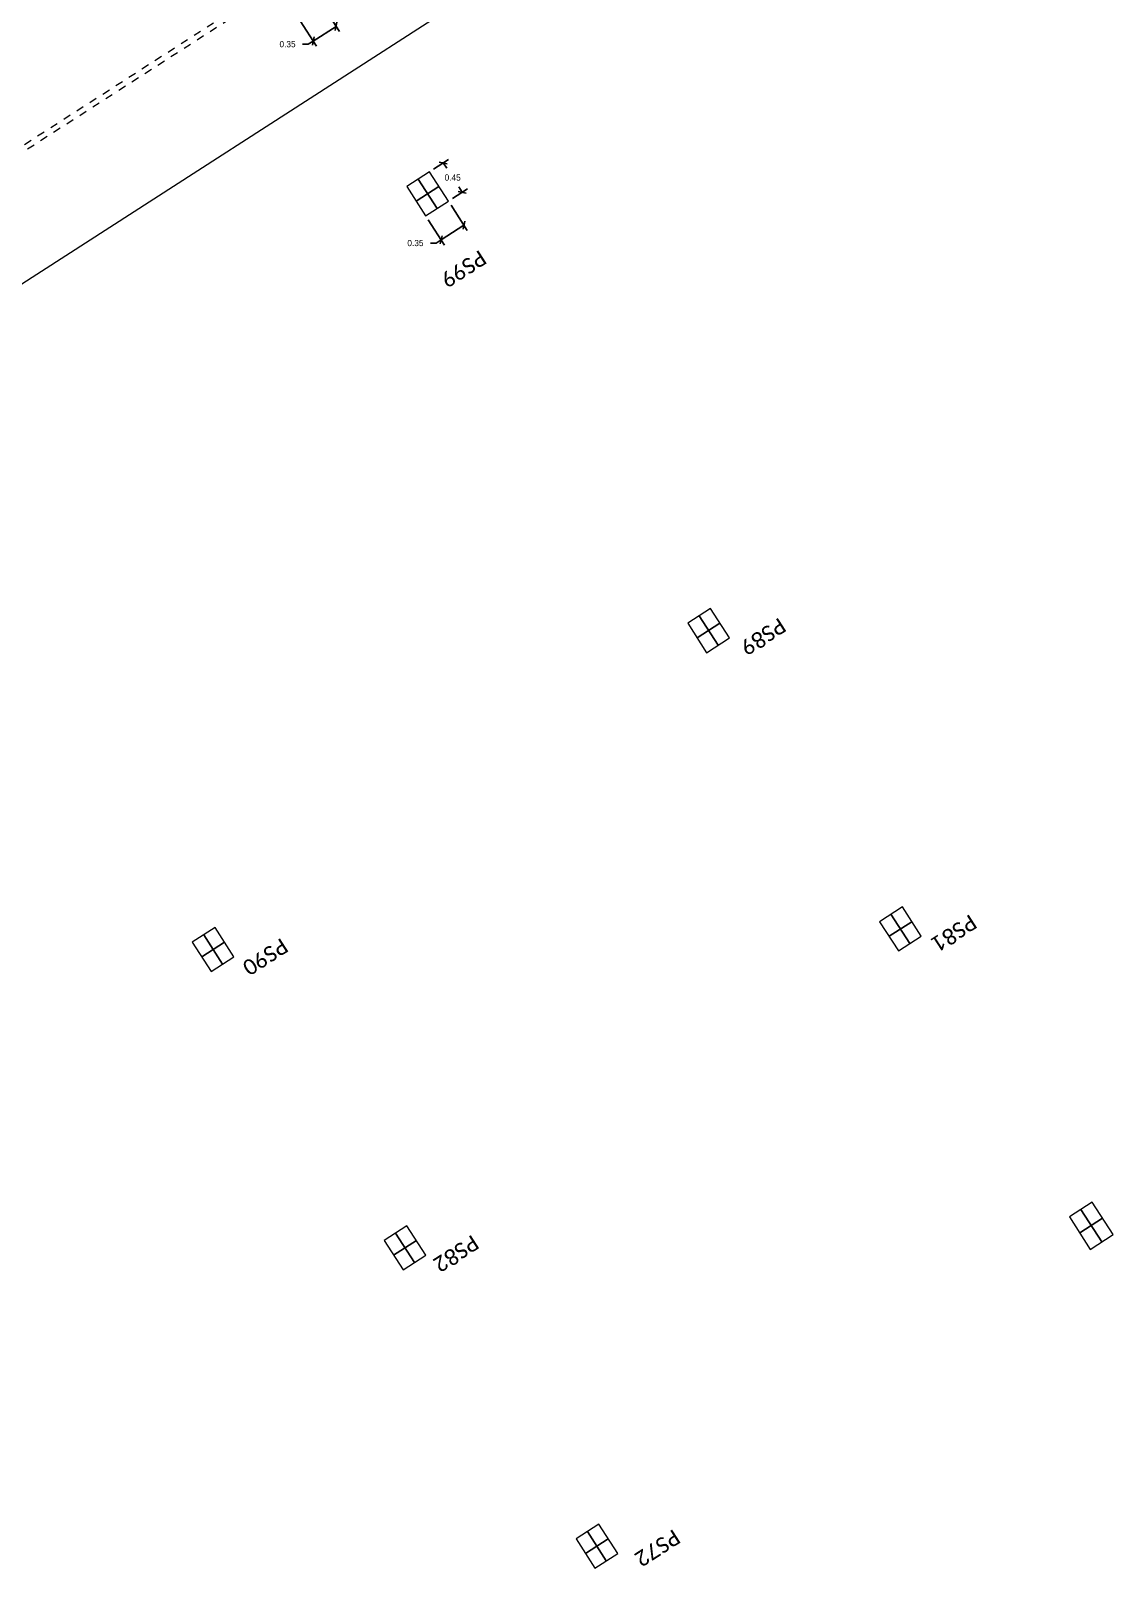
# Model space of a CAD drawing. Header units: metres. Extents: x 448 to 592, y 494 to 631.
# Drawn here: x 494.43 to 508.4, y 554.98 to 574.95 of the extents above; entities that cross this region are included whole.
import ezdxf

# ---------------------------------------------------------------- set-up
doc = ezdxf.new("R2010")
doc.units = ezdxf.units.M
doc.linetypes.add('Trazo general', pattern=[0.001875, 0.00125, -0.000625])
for name, color, linetype, lineweight, true_color in [('0-AR-TXT-1', 5, 'Continuous', 5, 0x0000ff), ('0-AR-TXT-2', 7, 'Continuous', 5, 0xae3800), ('00-AUX-6', 5, 'Trazo general', 5, 0x0000ff), ('00-AUX-7', 7, 'Continuous', 25, 0xff8000)]:
    doc.layers.add(name, color=color, linetype=linetype, lineweight=lineweight, true_color=true_color)
for name, color, linetype, lineweight in [('1-AR-PILARES', 7, 'Continuous', 5), ('1-AR-VISTA', 7, 'Continuous', 5), ('SECC_COTAS', 255, 'Continuous', 9)]:
    doc.layers.add(name, color=color, linetype=linetype, lineweight=lineweight)
doc.styles.add('Calibri', font='calibri.ttf', dxfattribs={"height": 0.2})
doc.dimstyles.get("Standard").update_dxf_attribs({"dimtxt": 0.18, "dimasz": 0.18, "dimexe": 0.18, "dimexo": 0.0625, "dimgap": 0.09, "dimtad": 0, "dimtih": 1, "dimtoh": 1, "dimzin": 0, "dimdsep": 46, "dimtxsty": 'Standard', "dimcen": 0.09, "dimadec": 0, "dimazin": 0, "dimtfac": 1, "dimtdec": 4, "dimtofl": 0, "dimtmove": 0, "dimatfit": 3, "dimfxl": 1, "dimtolj": 1, "dimtzin": 0, "dimarcsym": 0})

# ---------------------------------------------------------------- blocks, each defined once
blk = doc.blocks.new('_Oblique')
at = {"color": 0, "linetype": 'ByBlock', "lineweight": -2}
blk.add_line((-0.5, -0.5), (0.5, 0.5), dxfattribs=at)
blk = doc.blocks.new('*D555')
at = {"layer": 'Defpoints', "color": 0, "transparency": 16777216}
for p in [(498.163, 575.316), (497.869, 575.127), (498.07, 574.816)]:
    blk.add_point(p, dxfattribs=at)
at = {"layer": 'SECC_COTAS', "color": 0, "lineweight": -2, "transparency": 16777216}
for p, q in [((498.197, 575.264), (498.407, 574.938)), ((497.903, 575.075), (498.113, 574.748)), ((498.07, 574.816), (498.006, 574.775)), ((498.364, 575.005), (498.07, 574.816)), ((498.006, 574.775), (497.931, 574.775))]:
    blk.add_line(p, q, dxfattribs=at)
at = {"layer": 'SECC_COTAS', "color": 0, "lineweight": -2, "transparency": 16777216, "xscale": 0.075, "yscale": 0.075, "zscale": 0.075}
for p, rotation in [((498.364, 575.005), 32.75532756632018), ((498.07, 574.816), 212.7553275663202)]:
    blk.add_blockref('_Oblique', p, dxfattribs=dict(at, rotation=rotation))
at = {"layer": 'SECC_COTAS', "color": 0, "transparency": 16777216, "insert": (497.738, 574.775), "char_height": 0.08, "attachment_point": 5}
blk.add_mtext('\\A1;0.35', dxfattribs=at)
blk = doc.blocks.new('*D621')
at = {"layer": 'Defpoints', "color": 0, "transparency": 16777216}
for p in [(499.814, 572.751), (499.519, 572.562), (499.72, 572.251)]:
    blk.add_point(p, dxfattribs=at)
at = {"layer": 'SECC_COTAS', "color": 0, "lineweight": -2, "transparency": 16777216}
for p, q in [((499.848, 572.699), (500.057, 572.373)), ((499.553, 572.509), (499.763, 572.183)), ((500.014, 572.44), (499.72, 572.251)), ((499.72, 572.251), (499.657, 572.21)), ((499.657, 572.21), (499.582, 572.21))]:
    blk.add_line(p, q, dxfattribs=at)
at = {"layer": 'SECC_COTAS', "color": 0, "lineweight": -2, "transparency": 16777216, "xscale": 0.075, "yscale": 0.075, "zscale": 0.075}
for p, rotation in [((500.014, 572.44), 32.75532757308318), ((499.72, 572.251), 212.7553275730831)]:
    blk.add_blockref('_Oblique', p, dxfattribs=dict(at, rotation=rotation))
at = {"layer": 'SECC_COTAS', "color": 0, "transparency": 16777216, "insert": (499.388, 572.21), "char_height": 0.08, "attachment_point": 5}
blk.add_mtext('\\A1;0.35', dxfattribs=at)
blk = doc.blocks.new('*D622')
at = {"layer": 'Defpoints', "color": 0, "transparency": 16777216}
for p in [(499.747, 573.244), (499.57, 573.13), (499.814, 572.751)]:
    blk.add_point(p, dxfattribs=at)
at = {"layer": 'SECC_COTAS', "color": 0, "lineweight": -2, "transparency": 16777216}
for p, q in [((499.623, 573.164), (499.815, 573.287)), ((499.747, 573.244), (499.792, 573.175)), ((499.866, 572.785), (500.058, 572.909)), ((499.991, 572.865), (499.946, 572.935))]:
    blk.add_line(p, q, dxfattribs=at)
at = {"layer": 'SECC_COTAS', "color": 0, "lineweight": -2, "transparency": 16777216, "xscale": 0.075, "yscale": 0.075, "zscale": 0.075}
for p, rotation in [((499.747, 573.244), 122.7553275663548), ((499.991, 572.865), 302.7553275663548)]:
    blk.add_blockref('_Oblique', p, dxfattribs=dict(at, rotation=rotation))
at = {"layer": 'SECC_COTAS', "color": 0, "transparency": 16777216, "insert": (499.869, 573.055), "char_height": 0.08, "attachment_point": 5}
blk.add_mtext('\\A1;0.45', dxfattribs=at)

msp = doc.modelspace()

# ---------------------------------------------------------------- linework, layer by layer
at = {"layer": '00-AUX-6'}
for p, q in [((529.415, 596.041), (479.889, 564.178)), ((529.453, 595.982), (479.986, 564.157))]:
    msp.add_line(p, q, dxfattribs=at)
at = {"layer": '00-AUX-7', "color": 1}
for p, q in [((499.667, 572.657), (499.423, 573.035)), ((499.692, 572.941), (499.398, 572.751))]:
    msp.add_line(p, q, dxfattribs=at)
at = {"layer": '00-AUX-7'}
for p, q in [((503.317, 567.306), (503.023, 567.117)), ((503.292, 567.022), (503.048, 567.401)), ((505.792, 563.458), (505.498, 563.269)), ((505.767, 563.175), (505.523, 563.553)), ((496.9, 562.91), (496.657, 563.289)), ((496.926, 563.194), (496.631, 563.005)), ((508.242, 559.327), (507.972, 559.748)), ((499.375, 559.063), (499.132, 559.441)), ((508.254, 559.632), (507.96, 559.443)), ((499.401, 559.346), (499.106, 559.157)), ((501.876, 555.499), (501.582, 555.31)), ((501.851, 555.215), (501.607, 555.594))]:
    msp.add_line(p, q, dxfattribs=at)
at = {"layer": '1-AR-PILARES'}
for p, q in [((499.57, 573.13), (499.276, 572.94)), ((499.814, 572.751), (499.57, 573.13)), ((499.276, 572.94), (499.519, 572.562)), ((499.519, 572.562), (499.814, 572.751)), ((503.195, 567.495), (502.901, 567.306)), ((503.439, 567.117), (503.195, 567.495)), ((502.901, 567.306), (503.144, 566.927)), ((503.144, 566.927), (503.439, 567.117)), ((505.671, 563.648), (505.376, 563.458)), ((505.914, 563.269), (505.671, 563.648)), ((505.376, 563.458), (505.62, 563.08)), ((496.804, 563.383), (496.509, 563.194)), ((497.047, 563.005), (496.804, 563.383)), ((505.62, 563.08), (505.914, 563.269)), ((496.509, 563.194), (496.753, 562.815)), ((496.753, 562.815), (497.047, 563.005)), ((508.119, 559.842), (507.825, 559.653)), ((508.389, 559.422), (508.119, 559.842)), ((507.825, 559.653), (508.095, 559.232)), ((499.279, 559.536), (498.985, 559.346)), ((499.523, 559.157), (499.279, 559.536)), ((498.985, 559.346), (499.228, 558.968)), ((508.095, 559.232), (508.389, 559.422)), ((499.228, 558.968), (499.523, 559.157)), ((501.754, 555.688), (501.46, 555.499)), ((501.998, 555.31), (501.754, 555.688)), ((501.46, 555.499), (501.704, 555.12)), ((501.704, 555.12), (501.998, 555.31))]:
    msp.add_line(p, q, dxfattribs=at)
at = {"layer": '1-AR-VISTA'}
msp.add_line((482.633, 564.175), (535.454, 598.158), dxfattribs=at)

# ---------------------------------------------------------------- dimensions: what is measured, and where the dimension line sits
at = {"layer": 'SECC_COTAS'}
for p1, p2, distance, picture, middle in [((498.163, 575.316), (497.869, 575.127), 0.37, '*D555', (497.738, 574.775)), ((499.814, 572.751), (499.57, 573.13), -0.211, '*D622', (499.869, 573.055))]:
    dim = msp.add_aligned_dim(p1=p1, p2=p2, distance=distance, dimstyle='Standard', override={"dimtxt": 0.08, "dimasz": 0.075, "dimexe": 0.08, "dimgap": 0.08, "dimblk1": 'Oblique', "dimblk2": 'Oblique', "dimsah": 1}, dxfattribs=at)
    dim.commit()
    dim.dimension.update_dxf_attribs({"geometry": picture, "text_midpoint": middle})

# ---------------------------------------------------------------- next in the draw order: texts
at = {"layer": '0-AR-TXT-1', "color": 3, "insert": (500.326, 571.96), "char_height": 0.2, "width": 0.79367, "attachment_point": 1, "rotation": 212.7553, "style": 'Calibri', "bg_fill": 3, "box_fill_scale": 1.25, "bg_fill_color": 256, "bg_fill_true_color": 13158600, "bg_fill_transparency": 0}
msp.add_mtext('PS99', dxfattribs=at)
at = {"layer": '0-AR-TXT-2', "char_height": 0.2, "width": 0.7616, "attachment_point": 1, "rotation": 212.7553, "style": 'Calibri', "bg_fill": 3, "box_fill_scale": 1.25, "bg_fill_color": 256, "bg_fill_true_color": 13158600, "bg_fill_transparency": 0}
for s, insert in [('PS89', (504.191, 567.218)), ('PS81', (506.653, 563.392)), ('PS90', (497.767, 563.086)), ('PS82', (500.229, 559.259)), ('PS72', (502.827, 555.461))]:
    msp.add_mtext(s, dxfattribs=dict(at, insert=insert))

# ---------------------------------------------------------------- next in the draw order: dimensions: what is measured, and where the dimension line sits
at = {"layer": 'SECC_COTAS'}
dim = msp.add_aligned_dim(p1=(499.814, 572.751), p2=(499.519, 572.562), distance=0.37, dimstyle='Standard', override={"dimtxt": 0.08, "dimasz": 0.075, "dimexe": 0.08, "dimgap": 0.08, "dimblk1": 'Oblique', "dimblk2": 'Oblique', "dimsah": 1}, dxfattribs=at)
dim.commit()
dim.dimension.update_dxf_attribs({"geometry": '*D621', "text_midpoint": (499.388, 572.21)})

doc.saveas('drawing.dxf')
